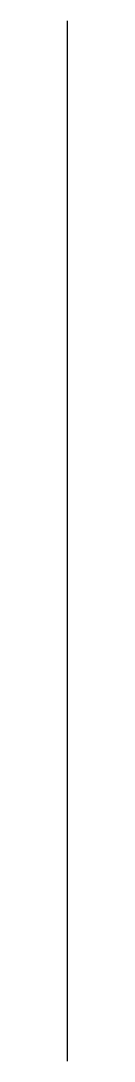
# Model space of a CAD drawing. Header units: millimetres. Extents: x 20 to 20, y 10 to 20.
import ezdxf

# ---------------------------------------------------------------- set-up
doc = ezdxf.new("R2010")
doc.units = ezdxf.units.MM
doc.header["$MEASUREMENT"] = 0
doc.layers.get('0').update_dxf_attribs({"lineweight": 25, "true_color": 0xffffff})

msp = doc.modelspace()

# ---------------------------------------------------------------- linework, layer by layer
msp.add_line((20, 10), (20, 20))

doc.saveas('drawing.dxf')
